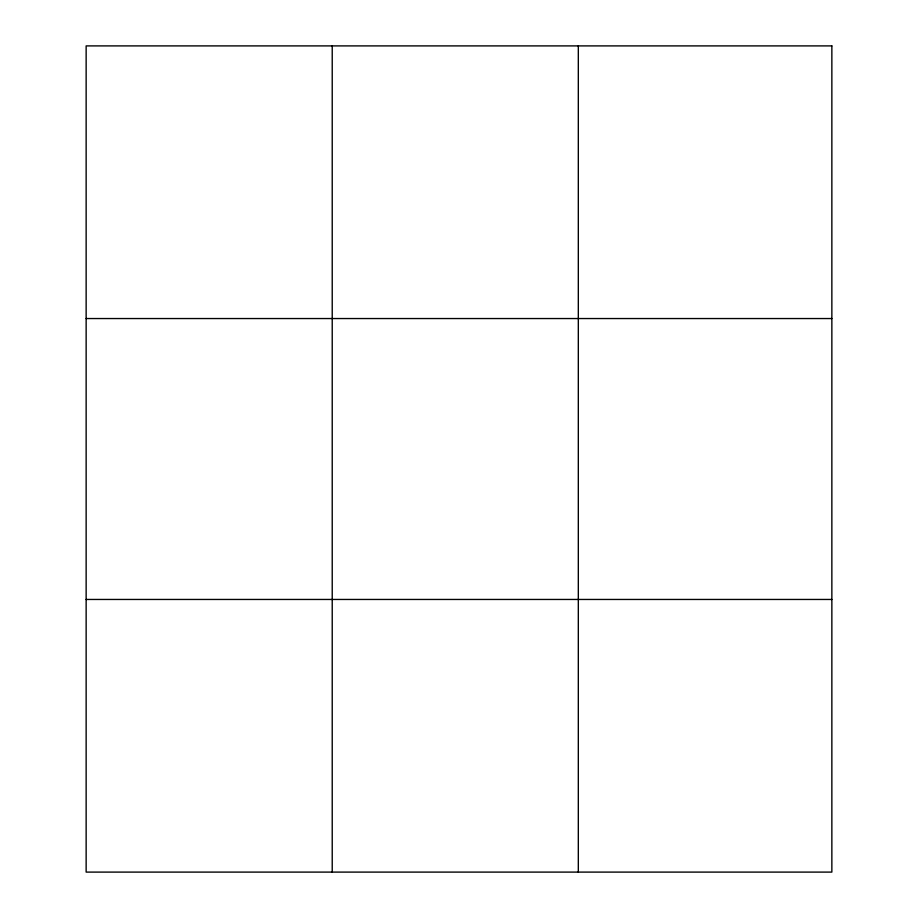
<?xml version="1.0" encoding="UTF-8"?>
<svg xmlns="http://www.w3.org/2000/svg" width="918" height="918" viewBox="0 0 918 918"><rect width="100%" height="100%" fill="white"/><g stroke="black" fill="none" stroke-linecap="round" stroke-linejoin="round"><path stroke-width="1.38" d="M332.224 872.1L332.224 45.9M578.317 872.1L578.317 45.9M86.143 318.546L831.857 318.546M86.143 599.454L831.857 599.454M831.857 45.9L831.857 872.1L86.143 872.1L86.143 45.9L831.857 45.9"/></g></svg>
